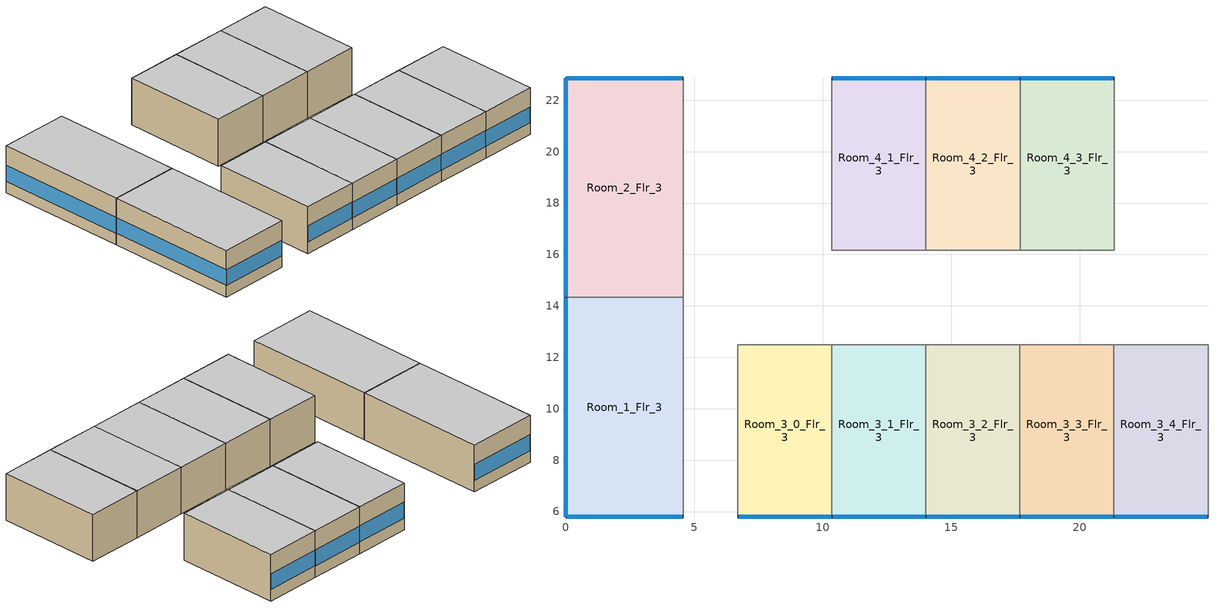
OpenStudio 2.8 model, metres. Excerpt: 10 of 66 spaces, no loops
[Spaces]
Room_1_Flr_3
 floor adiabatic (BTAP-Int-Wall): 4.57,14.33 4.57,5.79 0,5.79 0,14.33 z7.01
 wall outside: 0,14.33 0,5.79 4.57,5.79 z7.01:10.06
 wall to Corridor_Flr_3: 4.57,5.79 4.57,14.33 z7.01:10.06
 wall to Room_2_Flr_3: 4.57,14.33 0,14.33 z7.01:10.06
 window: 0.03,5.79 4.55,5.79 z7.77:8.8; 0,14.3 0,5.82 z7.77:8.79
 ceiling adiabatic (BTAP-Int-Wall): 4.57,5.79 4.57,14.33 0,14.33 0,5.79 z10.06
Room_2_Flr_3
 floor adiabatic (BTAP-Int-Wall): 4.57,22.86 4.57,14.33 0,14.33 0,22.86 z7.01
 wall outside: 4.57,22.86 0,22.86 0,14.33 z7.01:10.06
 wall to Corridor_Flr_3: 4.57,14.33 4.57,22.86 z7.01:10.06
 window: 4.55,22.86 0.03,22.86 z7.77:8.8; 0,22.83 0,14.35 z7.77:8.79
 ceiling adiabatic (BTAP-Int-Wall): 4.57,14.33 4.57,22.86 0,22.86 0,14.33 z10.06
Room_4_1_Flr_3
 floor adiabatic (BTAP-Int-Wall): 14.02,22.86 14.02,16.15 10.36,16.15 10.36,22.86 z7.01
 wall outside: 14.02,22.86 10.36,22.86 z7.01:10.06
 wall to Corridor_Flr_3: 10.36,22.86 10.36,16.15 14.02,16.15 z7.01:10.06
 wall to Room_4_2_Flr_3: 14.02,16.15 14.02,22.86 z7.01:10.06
 window: 14,22.86 10.39,22.86 z7.77:8.8
 ceiling adiabatic (BTAP-Int-Wall): 14.02,16.15 14.02,22.86 10.36,22.86 10.36,16.15 z10.06
Room_3_0_Flr_3
 floor adiabatic (BTAP-Int-Wall): 10.36,12.5 10.36,5.79 6.71,5.79 6.71,12.5 z7.01
 wall outside: 6.71,5.79 10.36,5.79 z7.01:10.06
 wall to Corridor_Flr_3: 10.36,12.5 6.71,12.5 6.71,5.79 z7.01:10.06
 wall to Room_3_1_Flr_3: 10.36,5.79 10.36,12.5 z7.01:10.06
 window: 6.73,5.79 10.34,5.79 z7.77:8.8
 ceiling adiabatic (BTAP-Int-Wall): 10.36,5.79 10.36,12.5 6.71,12.5 6.71,5.79 z10.06
Room_3_1_Flr_3
 floor adiabatic (BTAP-Int-Wall): 14.02,12.5 14.02,5.79 10.36,5.79 10.36,12.5 z7.01
 wall outside: 10.36,5.79 14.02,5.79 z7.01:10.06
 wall to Room_3_2_Flr_3: 14.02,5.79 14.02,12.5 z7.01:10.06
 wall to Corridor_Flr_3: 14.02,12.5 10.36,12.5 z7.01:10.06
 window: 10.39,5.79 13.99,5.79 z7.77:8.8
 ceiling adiabatic (BTAP-Int-Wall): 14.02,5.79 14.02,12.5 10.36,12.5 10.36,5.79 z10.06
Room_3_2_Flr_3
 floor adiabatic (BTAP-Int-Wall): 17.68,12.5 17.68,5.79 14.02,5.79 14.02,12.5 z7.01
 wall outside: 14.02,5.79 17.68,5.79 z7.01:10.06
 wall to Corridor_Flr_3: 17.68,12.5 14.02,12.5 z7.01:10.06
 wall to Room_3_3_Flr_3: 17.68,5.79 17.68,12.5 z7.01:10.06
 window: 14.05,5.79 17.65,5.79 z7.77:8.8
 ceiling adiabatic (BTAP-Int-Wall): 17.68,5.79 17.68,12.5 14.02,12.5 14.02,5.79 z10.06
Room_3_3_Flr_3
 floor adiabatic (BTAP-Int-Wall): 21.33,12.5 21.33,5.79 17.68,5.79 17.68,12.5 z7.01
 wall outside: 17.68,5.79 21.33,5.79 z7.01:10.06
 wall to Corridor_Flr_3: 21.33,12.5 17.68,12.5 z7.01:10.06
 wall to Room_3_4_Flr_3: 21.33,5.79 21.33,12.5 z7.01:10.06
 window: 17.7,5.79 21.31,5.79 z7.77:8.8
 ceiling adiabatic (BTAP-Int-Wall): 21.33,5.79 21.33,12.5 17.68,12.5 17.68,5.79 z10.06
Room_3_4_Flr_3
 floor adiabatic (BTAP-Int-Wall): 24.99,12.5 24.99,5.79 21.33,5.79 21.33,12.5 z7.01
 wall outside: 21.33,5.79 24.99,5.79 z7.01:10.06
 wall to Room_3_5_Flr_3: 24.99,5.79 24.99,12.5 z7.01:10.06
 wall to Corridor_Flr_3: 24.99,12.5 21.33,12.5 z7.01:10.06
 window: 21.36,5.79 24.97,5.79 z7.77:8.8
 ceiling adiabatic (BTAP-Int-Wall): 24.99,5.79 24.99,12.5 21.33,12.5 21.33,5.79 z10.06
Room_4_2_Flr_3
 floor adiabatic (BTAP-Int-Wall): 17.68,22.86 17.68,16.15 14.02,16.15 14.02,22.86 z7.01
 wall outside: 17.68,22.86 14.02,22.86 z7.01:10.06
 wall to Corridor_Flr_3: 14.02,16.15 17.68,16.15 z7.01:10.06
 wall to Room_4_3_Flr_3: 17.68,16.15 17.68,22.86 z7.01:10.06
 window: 17.65,22.86 14.05,22.86 z7.77:8.8
 ceiling adiabatic (BTAP-Int-Wall): 17.68,16.15 17.68,22.86 14.02,22.86 14.02,16.15 z10.06
Room_4_3_Flr_3
 floor adiabatic (BTAP-Int-Wall): 21.34,22.86 21.34,16.15 17.68,16.15 17.68,22.86 z7.01
 wall outside: 21.34,22.86 17.68,22.86 z7.01:10.06
 wall to Corridor_Flr_3: 17.68,16.15 21.34,16.15 z7.01:10.06
 wall to Room_4_4_Flr_3: 21.34,16.15 21.34,22.86 z7.01:10.06
 window: 21.31,22.86 17.7,22.86 z7.77:8.8
 ceiling adiabatic (BTAP-Int-Wall): 21.34,16.15 21.34,22.86 17.68,22.86 17.68,16.15 z10.06
[Site]
Calgary Intl AP_AB_CAN: Latitude {deg}=51.114; Longitude {deg}=-114.02; Time Zone {hr}=-7; Elevation {m}=1084.1; Terrain=City
[Building]
LargeHotel-CAN_AB_Calgary.Intl.AP.718770_CWEC2016.epw: North Axis {deg}=0; Default Construction Set=BTAP-Mass at hdd = 5000.0; Standards Number of Stories=7; Standards Number of Above Ground Stories=6; Standards Building Type=NECB2015_LargeHotel
[Site:WaterMainsTemperature]
Calculation Method=Correlation; Annual Average Outdoor Air Temperature {C}=5; Maximum Difference In Monthly Average Outdoor Air Temperatures {deltaC}=23.3
[Site:GroundTemperature:BuildingSurface]
19.527, 19.502, 19.536, 19.598, 20.002, 21.64, 22.225, 22.375, 21.449, 20.121, 19.802, 19.633
[SizingPeriod:DesignDay] Barometric Pressure {Pa}=88961; Sky Clearness=0; Rain Indicator=0; Snow Indicator=0; Day of Month=21; Daylight Saving Time Indicator=0; Humidity Indicating Type=Wetbulb; Dry-Bulb Temperature Range Modifier Type=DefaultMultipliers
Name | Maximum Dry-Bulb Temperature {C} | Daily Dry-Bulb Temperature Range {deltaC} | Humidity Indicating Conditions at Maximum Dry-Bulb | Wind Speed {m/s} | Wind Direction {deg} | Month | Day Type | Solar Model Indicator | ASHRAE Taub | ASHRAE Taud
Calgary Intl AP Ann Clg .4% Condns DB=>MWB | 28.5 | 12.1 | 16.1 | 4.5 | 160 | 7 | SummerDesignDay | ASHRAETau | 0.339 | 2.421
Calgary Intl AP Ann Htg 99.6% Condns DB | -28.5 | 0 | -28.5 | 2.9 | 200 | 1 | WinterDesignDay | ASHRAEClearSky
[Material:NoMass] Roughness=Smooth; Thermal Absorptance=0.9; Solar Absorptance=0.7
Name | Thermal Resistance {m2-K/W} | Visible Absorptance
Typical Carpet Pad | 0.21648 | 0.8
Typical Insulation 1 | 5.91238 | 0.7
Typical Insulation 2 | 4.49096 | 0.7
Typical Insulation 3 | 6.17282 | 0.7
Typical Carpet Pad 2 | 1.25503 | 0.8
Typical Carpet Pad 3 | 3.45515 | 0.8
Typical Insulation 4 | 0.454528 | 0.7
Typical Insulation 5 | 0.454545 | 0.7
[Material]
Name | Roughness | Thickness {m} | Conductivity {W/m-K} | Density {kg/m3} | Specific Heat {J/kg-K} | Thermal Absorptance | Solar Absorptance | Visible Absorptance
100mm Normalweight concrete floor | MediumSmooth | 0.1016 | 2.31 | 2322 | 832
G01 13mm gypsum board | Smooth | 0.0127 | 0.16 | 800 | 1090 | 0.9 | 0.7 | 0.5
G05 25mm wood | MediumSmooth | 0.0254 | 0.15 | 608 | 1630 | 0.9 | 0.5 | 0.5
4 in. Normalweight Concrete Floor | MediumRough | 0.1016 | 2.31 | 2322 | 832 | 0.9 | 0.7 | 0.7
1IN Stucco | Smooth | 0.0253 | 0.6918 | 1858 | 837 | 0.9 | 0.7 | 0.92
8IN CONCRETE HW RefBldg | Rough | 0.2032 | 1.311 | 2240 | 836.8 | 0.9 | 0.7 | 0.7
1/2IN Gypsum | Smooth | 0.0127 | 0.16 | 784.9 | 830 | 0.9 | 0.4 | 0.4
Metal Roof Surface; F08 Metal surface | Smooth | 0.0008 | 45.28 | 7824 | 500 | 0.9 | 0.7 | 0.7
6 in. Normalweight Concrete Floor | MediumRough | 0.1524 | 2.31 | 2322 | 832 | 0.9 | 0.7 | 0.7
[Construction]
BTAP-Int-Floor: 100mm Normalweight concrete floor, Typical Carpet Pad
BTAP-Int-Wall: G01 13mm gypsum board, G01 13mm gypsum board
BTAP-Int-Ceiling: Typical Carpet Pad, 100mm Normalweight concrete floor
BTAP-Ext-DaylightDiffuser: SimpleGlazing
BTAP-Int-Door: G05 25mm wood
BTAP-Ext-Floor-Mass:U-0.162: Typical Insulation 1, 4 in. Normalweight Concrete Floor, Typical Carpet Pad
BTAP-Ext-Wall-Mass:U-0.21: 1IN Stucco, 8IN CONCRETE HW RefBldg, Typical Insulation 2, 1/2IN Gypsum
BTAP-Ext-Roof-Metal:U-0.162: Metal Roof Surface, Typical Insulation 3
BTAP-Grnd-Floor-Mass:U-0.757: 6 in. Normalweight Concrete Floor, Typical Carpet Pad 2
BTAP-Grnd-Roof-Mass:U-0.284: 6 in. Normalweight Concrete Floor, Typical Carpet Pad 3
BTAP-Ext-Door:U-2.2: F08 Metal surface, Typical Insulation 4
BTAP-Ext-OverHeadDoor:U-2.2: Typical Insulation 5
[DefaultConstructionSet]
BTAP-Mass at hdd = 5000.0: Default Exterior Surface Constructions=BTAP-Mass at hdd = 5000.0; Default Interior Surface Constructions=Default Surface Constructions 2; Default Ground Contact Surface Constructions=BTAP-Mass at hdd = 5000.0 1; Default Exterior SubSurface Constructions=BTAP-Mass at hdd = 5000.0; Default Interior SubSurface Constructions=Default Sub Surface Constructions 2; Interior Partition Construction=BTAP-Int-Door
[DefaultSurfaceConstructions]
Name | Floor Construction | Wall Construction | Roof Ceiling Construction
Default Surface Constructions 2 | BTAP-Int-Floor | BTAP-Int-Wall | BTAP-Int-Ceiling
BTAP-Mass at hdd = 5000.0 | BTAP-Ext-Floor-Mass:U-0.162 | BTAP-Ext-Wall-Mass:U-0.21 | BTAP-Ext-Roof-Metal:U-0.162
BTAP-Mass at hdd = 5000.0 1 | BTAP-Grnd-Floor-Mass:U-0.757 | BTAP-Grnd-Roof-Mass:U-0.284 | BTAP-Grnd-Roof-Mass:U-0.284
[DefaultSubSurfaceConstructions] Fixed Window Construction=BTAP-Ext-DaylightDiffuser; Operable Window Construction=BTAP-Ext-DaylightDiffuser
Name | Door Construction | Glass Door Construction | Overhead Door Construction | Skylight Construction | Tubular Daylight Dome Construction | Tubular Daylight Diffuser Construction
Default Sub Surface Constructions 2 | BTAP-Int-Door
BTAP-Mass at hdd = 5000.0 | BTAP-Ext-Door:U-2.2 | BTAP-Ext-DaylightDiffuser | BTAP-Ext-OverHeadDoor:U-2.2 | BTAP-Ext-DaylightDiffuser | BTAP-Ext-DaylightDiffuser | BTAP-Ext-DaylightDiffuser
[WindowMaterial:SimpleGlazingSystem]
SimpleGlazing: U-Factor {W/m2-K}=2.2; Solar Heat Gain Coefficient=0.6; Visible Transmittance=0.21
[Space] Space Type=Space Function Guest room; Building Story=Building Story 3
Name | Thermal Zone | Part of Total Floor Area
Room_1_Flr_3 | DU_BT=Space Function_ST=Guest room_FL=Building Story 3_SCHF 22 | Yes
Room_4_1_Flr_3 | DU_BT=Space Function_ST=Guest room_FL=Building Story 3_SCHF 28 | Yes
Room_2_Flr_3 | DU_BT=Space Function_ST=Guest room_FL=Building Story 3_SCHF 17 | Yes
Room_3_0_Flr_3 | DU_BT=Space Function_ST=Guest room_FL=Building Story 3_SCHF 12 | Yes
Room_3_1_Flr_3 | DU_BT=Space Function_ST=Guest room_FL=Building Story 3_SCHF 32
Room_3_2_Flr_3 | DU_BT=Space Function_ST=Guest room_FL=Building Story 3_SCHF 33
Room_3_3_Flr_3 | DU_BT=Space Function_ST=Guest room_FL=Building Story 3_SCHF 27
Room_3_4_Flr_3 | DU_BT=Space Function_ST=Guest room_FL=Building Story 3_SCHF 34
Room_4_2_Flr_3 | DU_BT=Space Function_ST=Guest room_FL=Building Story 3_SCHF 24
Room_4_3_Flr_3 | DU_BT=Space Function_ST=Guest room_FL=Building Story 3_SCHF 26
[BuildingStory]
Building Story 3: Nominal Z Coordinate {m}=7.008
[SpaceType]
Space Function Guest room: Default Schedule Set=Space Function Guest room Schedule Set; Design Specification Outdoor Air Object=Space Function Guest room Ventilation; Standards Building Type=Space Function; Standards Space Type=Guest room
[People:Definition]
Space Function Guest room People Definition: Number of People Calculation Method=People/Area; People per Space Floor Area {person/m2}=0.0400145; Fraction Radiant=0.3
[People]
Space Function Guest room People: People Definition=Space Function Guest room People Definition; Space or SpaceType=Space Function Guest room; Work Efficiency Schedule=Work Efficiency Schedule; Clothing Insulation Schedule=Clothing Schedule; Air Velocity Schedule=Air Velocity Schedule; Multiplier=1
[Lights:Definition]
Space Function Guest room Lights Definition: Design Level Calculation Method=Watts/Area; Watts per Space Floor Area {W/m2}=5.10185; Fraction Radiant=0.5; Fraction Visible=0.2
[Lights]
Space Function Guest room Lights: Lights Definition=Space Function Guest room Lights Definition; Space or SpaceType=Space Function Guest room; Fraction Replaceable=1
[DesignSpecification:OutdoorAir]
Space Function Guest room Ventilation: Outdoor Air Method=Sum; Outdoor Air Flow per Person {m3/s-person}=0; Outdoor Air Flow per Floor Area {m3/s-m2}=0.0005588; Outdoor Air Flow Rate {m3/s}=0; Outdoor Air Flow Air Changes per Hour {1/hr}=0
[DefaultScheduleSet]
Space Function Guest room Schedule Set: Number of People Schedule=NECB-F-Occupancy; People Activity Level Schedule=NECB-Activity; Lighting Schedule=NECB-F-Lighting; Electric Equipment Schedule=NECB-F-Electric-Equipment; Infiltration Schedule=Always On
[ThermostatSetpoint:DualSetpoint] Heating Setpoint Temperature Schedule=NECB-F-Thermostat Setpoint-Heating; Cooling Setpoint Temperature Schedule=NECB-F-Thermostat Setpoint-Cooling
Space Function Guest room Thermostat 126; Space Function Guest room Thermostat 131; Space Function Guest room Thermostat 136; Space Function Guest room Thermostat 139; Space Function Guest room Thermostat 141; Space Function Guest room Thermostat 142; Space Function Guest room Thermostat 145; Space Function Guest room Thermostat 149; Space Function Guest room Thermostat 150; Space Function Guest room Thermostat 152
[ElectricEquipment:Definition]
Space Function Guest room Elec Equip Definition: Design Level Calculation Method=Watts/Area; Watts per Space Floor Area {W/m2}=2.50091; Fraction Radiant=0.5
[ElectricEquipment]
Space Function Guest room Elec Equip: Electric Equipment Definition=Space Function Guest room Elec Equip Definition; Space or SpaceType=Space Function Guest room
[SpaceInfiltration:DesignFlowRate] Schedule=Always On Discrete; Design Flow Rate Calculation Method=Flow/ExteriorArea; Flow per Exterior Surface Area {m3/s-m2}=0.00025; Constant Term Coefficient=0; Temperature Term Coefficient=0; Velocity Term Coefficient=0.224; Velocity Squared Term Coefficient=0
Name | Space or SpaceType
Room_1_Flr_3 Infiltration | Room_1_Flr_3
Room_2_Flr_3 Infiltration | Room_2_Flr_3
Room_3_0_Flr_3 Infiltration | Room_3_0_Flr_3
Room_3_1_Flr_3 Infiltration | Room_3_1_Flr_3
Room_3_2_Flr_3 Infiltration | Room_3_2_Flr_3
Room_3_3_Flr_3 Infiltration | Room_3_3_Flr_3
Room_3_4_Flr_3 Infiltration | Room_3_4_Flr_3
Room_4_1_Flr_3 Infiltration | Room_4_1_Flr_3
Room_4_2_Flr_3 Infiltration | Room_4_2_Flr_3
Room_4_3_Flr_3 Infiltration | Room_4_3_Flr_3
[ThermalZone] Multiplier=4; Use Ideal Air Loads=No
Name | Thermostat
DU_BT=Space Function_ST=Guest room_FL=Building Story 3_SCHF 12 | Space Function Guest room Thermostat 126
DU_BT=Space Function_ST=Guest room_FL=Building Story 3_SCHF 17 | Space Function Guest room Thermostat 131
DU_BT=Space Function_ST=Guest room_FL=Building Story 3_SCHF 22 | Space Function Guest room Thermostat 136
DU_BT=Space Function_ST=Guest room_FL=Building Story 3_SCHF 24 | Space Function Guest room Thermostat 139
DU_BT=Space Function_ST=Guest room_FL=Building Story 3_SCHF 26 | Space Function Guest room Thermostat 141
DU_BT=Space Function_ST=Guest room_FL=Building Story 3_SCHF 27 | Space Function Guest room Thermostat 142
DU_BT=Space Function_ST=Guest room_FL=Building Story 3_SCHF 28 | Space Function Guest room Thermostat 145
DU_BT=Space Function_ST=Guest room_FL=Building Story 3_SCHF 32 | Space Function Guest room Thermostat 149
DU_BT=Space Function_ST=Guest room_FL=Building Story 3_SCHF 33 | Space Function Guest room Thermostat 150
DU_BT=Space Function_ST=Guest room_FL=Building Story 3_SCHF 34 | Space Function Guest room Thermostat 152
[EnergyManagementSystem:Program]
Sys6VAVwithReheatOptimumStartProg0: IF DaylightSavings==0 && DayOfWeek>1 && Hour==5 && OAT<23.9 && OAT>1.7; SET Sys6VAVwithReheatClgSch0 = 29.4; SET Sys6VAVwithReheatHtgSch0 = 15.6; ELSEIF DaylightSavings==0 && DayOfWeek==1 && Hour==7 && OAT<23.9 && OAT>1.7; SET Sys6VAVwithReheatClgSch0 = 29.4; SET Sys6VAVwithReheatHtgSch0 = 15.6; ELSEIF DaylightSavings==1 && DayOfWeek>1 && Hour==4 && OAT<23.9 && OAT>1.7; SET Sys6VAVwithReheatClgSch0 = 29.4; SET Sys6VAVwithReheatHtgSch0 = 15.6; ELSEIF DaylightSavings==1 && DayOfWeek==1 && Hour==6 && OAT<23.9 && OAT>1.7; SET Sys6VAVwithReheatClgSch0 = 29.4; SET Sys6VAVwithReheatHtgSch0 = 15.6; ELSE; SET Sys6VAVwithReheatClgSch0 = NULL; SET Sys6VAVwithReheatHtgSch0 = NULL; ENDIF
Sys6VAVwithReheatOptimumStartProg1: IF DaylightSavings==0 && DayOfWeek>1 && Hour==5 && OAT<23.9 && OAT>1.7; SET Sys6VAVwithReheatClgSch1 = 29.4; SET Sys6VAVwithReheatHtgSch1 = 15.6; ELSEIF DaylightSavings==0 && DayOfWeek==1 && Hour==7 && OAT<23.9 && OAT>1.7; SET Sys6VAVwithReheatClgSch1 = 29.4; SET Sys6VAVwithReheatHtgSch1 = 15.6; ELSEIF DaylightSavings==1 && DayOfWeek>1 && Hour==4 && OAT<23.9 && OAT>1.7; SET Sys6VAVwithReheatClgSch1 = 29.4; SET Sys6VAVwithReheatHtgSch1 = 15.6; ELSEIF DaylightSavings==1 && DayOfWeek==1 && Hour==6 && OAT<23.9 && OAT>1.7; SET Sys6VAVwithReheatClgSch1 = 29.4; SET Sys6VAVwithReheatHtgSch1 = 15.6; ELSE; SET Sys6VAVwithReheatClgSch1 = NULL; SET Sys6VAVwithReheatHtgSch1 = NULL; ENDIF
[EnergyManagementSystem:ProgramCallingManager]
Sys6VAVwithReheatOptimumStartCallingManager0: BeginTimestepBeforePredictor; Sys6VAVwithReheatOptimumStartProg0
Sys6VAVwithReheatOptimumStartCallingManager1: BeginTimestepBeforePredictor; Sys6VAVwithReheatOptimumStartProg1
[Schedule:Ruleset]
Clothing Schedule: Default Day Schedule=Clothing Schedule Default Winter Clothes
Air Velocity Schedule: Default Day Schedule=Air Velocity Schedule Default
Work Efficiency Schedule: Default Day Schedule=Work Efficiency Schedule Default
NECB-Activity: Default Day Schedule=NECB-Activity Default; Summer Design Day Schedule=NECB-Activity Summer Design Day; Winter Design Day Schedule=NECB-Activity Winter Design Day
Always On: Default Day Schedule=Always On Default
NECB-F-Occupancy: Default Day Schedule=NECB-F-Occupancy Default
NECB-F-Lighting: Default Day Schedule=NECB-F-Lighting Default
NECB-F-Electric-Equipment: Default Day Schedule=NECB-F-Electric-Equipment Default
NECB-F-Thermostat Setpoint-Heating: Default Day Schedule=NECB-F-Thermostat Setpoint-Heating Default
NECB-F-Thermostat Setpoint-Cooling: Default Day Schedule=NECB-F-Thermostat Setpoint-Cooling Default
[Schedule:Day]
Clothing Schedule Default Winter Clothes; Always On Default: 24, 0, 1
Clothing Schedule Summer Clothes: 24, 0, 0.5
Air Velocity Schedule Default: 24, 0, 0.2
Work Efficiency Schedule Default: 24, 0, 0
NECB-Activity Default; NECB-Activity Winter Design Day; NECB-Activity Summer Design Day: 24, 0, 130
NECB-F-Occupancy Default; NECB-F-Occupancy Default|Wkdy Day; NECB-F-Occupancy Sat Day; NECB-F-Occupancy Sun|Hol Day: 7, 0, 0.63, 8, 0, 0.49, 10, 0, 0.28, 16, 0, 0.14, 17, 0, 0.21, 20, 0, 0.35, 22, 0, 0.49, 23, 0, 0.56, 24, 0, 0.63
NECB-F-Lighting Default; NECB-F-Lighting Default|Wkdy Day; NECB-F-Lighting Sat Day; NECB-F-Lighting Sun|Hol Day; NECB-F-Electric-Equipment Default; NECB-F-Electric-Equipment Default|Wkdy Day; NECB-F-Electric-Equipment Sat Day; NECB-F-Electric-Equipment Sun|Hol Day: 1, 0, 0.21, 3, 0, 0.14, 6, 0, 0.07, 7, 0, 0.14, 8, 0, 0.28, 9, 0, 0.35, 11, 0, 0.28, 12, 0, 0.21, 19, 0, 0.14, 20, 0, 0.42, 21, 0, 0.56, 22, 0, 0.63, 23, 0, 0.56, 24, 0, 0.42
NECB-F-Thermostat Setpoint-Heating Default; NECB-F-Thermostat Setpoint-Heating Default|Wkdy Day; NECB-F-Thermostat Setpoint-Heating Sat Day; NECB-F-Thermostat Setpoint-Heating Sun|Hol Day: 1, 0, 22, 7, 0, 18, 8, 0, 20, 24, 0, 22
NECB-F-Thermostat Setpoint-Cooling Default; NECB-F-Thermostat Setpoint-Cooling Default|Wkdy Day; NECB-F-Thermostat Setpoint-Cooling Sat Day; NECB-F-Thermostat Setpoint-Cooling Sun|Hol Day: 24, 0, 24
[Schedule:Rule] Date Specification Type=DateRange; Start Day=1
Name | Schedule Ruleset | Rule Order | Day Schedule | Start Month | End Month | End Day | Apply Monday | Apply Tuesday | Apply Wednesday | Apply Thursday | Apply Friday | Apply Saturday | Apply Sunday
Schedule Rule 1 | Clothing Schedule | 0 | Clothing Schedule Summer Clothes | 5 | 9 | 30
Schedule Rule 35 | NECB-F-Occupancy | 2 | NECB-F-Occupancy Default|Wkdy Day | 1 | 12 | 31 | Yes | Yes | Yes | Yes | Yes
Schedule Rule 36 | NECB-F-Occupancy | 1 | NECB-F-Occupancy Sat Day | 1 | 12 | 31 |  |  |  |  |  | Yes
Schedule Rule 37 | NECB-F-Occupancy | 0 | NECB-F-Occupancy Sun|Hol Day | 1 | 12 | 31 |  |  |  |  |  |  | Yes
Schedule Rule 38 | NECB-F-Lighting | 2 | NECB-F-Lighting Default|Wkdy Day | 1 | 12 | 31 | Yes | Yes | Yes | Yes | Yes
Schedule Rule 39 | NECB-F-Lighting | 1 | NECB-F-Lighting Sat Day | 1 | 12 | 31 |  |  |  |  |  | Yes
Schedule Rule 40 | NECB-F-Lighting | 0 | NECB-F-Lighting Sun|Hol Day | 1 | 12 | 31 |  |  |  |  |  |  | Yes
Schedule Rule 41 | NECB-F-Electric-Equipment | 2 | NECB-F-Electric-Equipment Default|Wkdy Day | 1 | 12 | 31 | Yes | Yes | Yes | Yes | Yes
Schedule Rule 42 | NECB-F-Electric-Equipment | 1 | NECB-F-Electric-Equipment Sat Day | 1 | 12 | 31 |  |  |  |  |  | Yes
Schedule Rule 43 | NECB-F-Electric-Equipment | 0 | NECB-F-Electric-Equipment Sun|Hol Day | 1 | 12 | 31 |  |  |  |  |  |  | Yes
Schedule Rule 44 | NECB-F-Thermostat Setpoint-Heating | 2 | NECB-F-Thermostat Setpoint-Heating Default|Wkdy Day | 1 | 12 | 31 | Yes | Yes | Yes | Yes | Yes
Schedule Rule 45 | NECB-F-Thermostat Setpoint-Heating | 1 | NECB-F-Thermostat Setpoint-Heating Sat Day | 1 | 12 | 31 |  |  |  |  |  | Yes
Schedule Rule 46 | NECB-F-Thermostat Setpoint-Heating | 0 | NECB-F-Thermostat Setpoint-Heating Sun|Hol Day | 1 | 12 | 31 |  |  |  |  |  |  | Yes
Schedule Rule 47 | NECB-F-Thermostat Setpoint-Cooling | 2 | NECB-F-Thermostat Setpoint-Cooling Default|Wkdy Day | 1 | 12 | 31 | Yes | Yes | Yes | Yes | Yes
Schedule Rule 48 | NECB-F-Thermostat Setpoint-Cooling | 1 | NECB-F-Thermostat Setpoint-Cooling Sat Day | 1 | 12 | 31 |  |  |  |  |  | Yes
Schedule Rule 49 | NECB-F-Thermostat Setpoint-Cooling | 0 | NECB-F-Thermostat Setpoint-Cooling Sun|Hol Day | 1 | 12 | 31 |  |  |  |  |  |  | Yes
[Schedule:Constant]
Always On Discrete: Value=1
